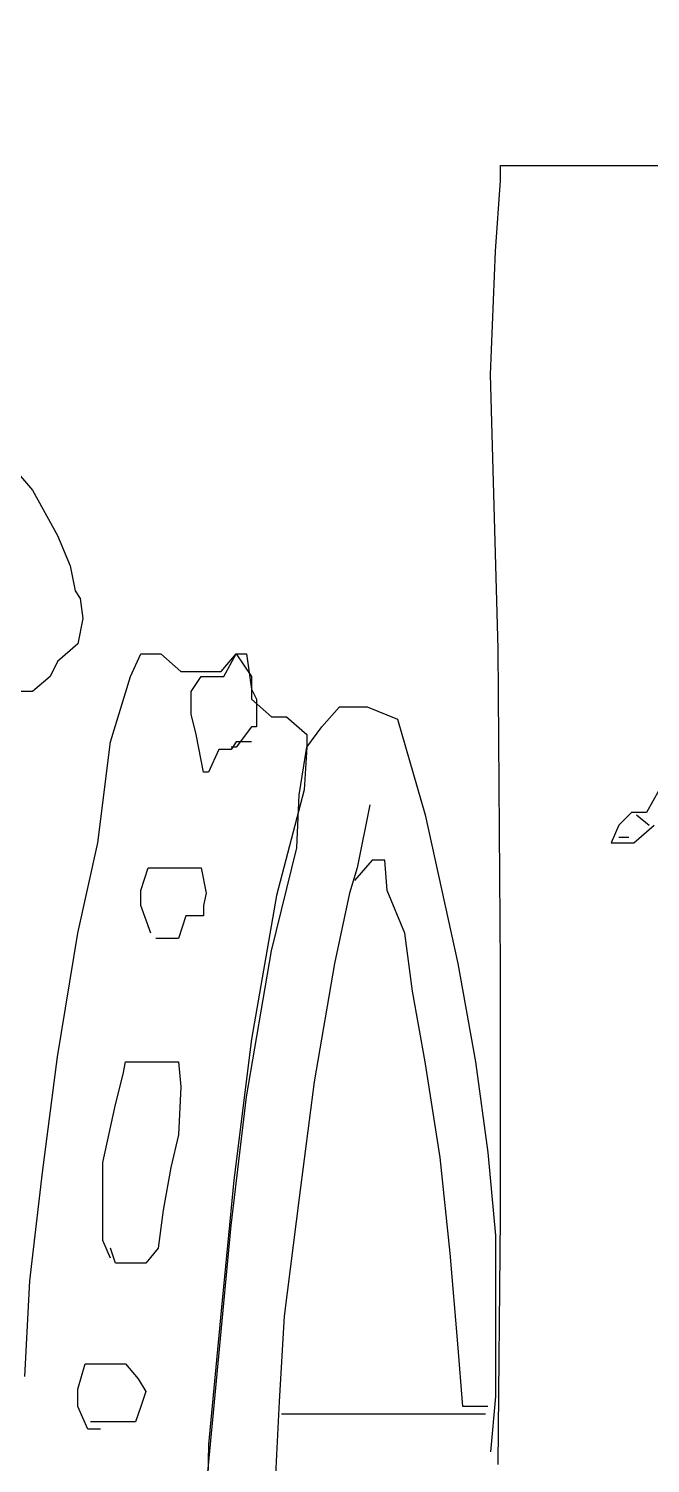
# Model space of a CAD drawing. Extents: x 731654 to 732244, y 4380181 to 4381208.
# Drawn here: x 731683.11 to 731685.58, y 4381042.99 to 4381048.68 of the extents above; entities that cross this region are included whole.
import ezdxf

# ---------------------------------------------------------------- set-up
doc = ezdxf.new("R2010")
doc.units = 0
doc.layers.get('0').update_dxf_attribs({"linetype": 'CONTINUOUS'})

msp = doc.modelspace()

# ---------------------------------------------------------------- linework, layer by layer
at = {"color": 0, "linetype": 'CONTINUOUS'}
for p, q in [((731684.99, 4381048.08), (731684.99, 4381048.14)), ((731684.99, 4381048.14), (731685.04, 4381048.14)), ((731684.99, 4381048.08), (731684.99, 4381048.14)), ((731684.99, 4381048.14), (731685.04, 4381048.14)), ((731685.04, 4381048.14), (731685.2, 4381048.14)), ((731685.04, 4381048.14), (731685.2, 4381048.14)), ((731685.2, 4381048.14), (731687.6, 4381048.14)), ((731685.2, 4381048.14), (731687.6, 4381048.14)), ((731684.97, 4381047.8), (731684.99, 4381048.08)), ((731684.97, 4381047.8), (731684.99, 4381048.08)), ((731684.95, 4381047.31), (731684.97, 4381047.8)), ((731684.95, 4381047.31), (731684.97, 4381047.8)), ((731684.98, 4381046.22), (731684.95, 4381047.31)), ((731684.98, 4381046.22), (731684.95, 4381047.31)), ((731683, 4381047), (731683.13, 4381046.85)), ((731683, 4381047), (731683.13, 4381046.85)), ((731683.13, 4381046.85), (731683.23, 4381046.67)), ((731683.13, 4381046.85), (731683.23, 4381046.67)), ((731683.23, 4381046.67), (731683.28, 4381046.55)), ((731683.23, 4381046.67), (731683.28, 4381046.55)), ((731683.28, 4381046.55), (731683.3, 4381046.45)), ((731683.28, 4381046.55), (731683.3, 4381046.45)), ((731683.3, 4381046.45), (731683.32, 4381046.42)), ((731683.3, 4381046.45), (731683.32, 4381046.42)), ((731683.32, 4381046.42), (731683.33, 4381046.34)), ((731683.32, 4381046.42), (731683.33, 4381046.34)), ((731683.33, 4381046.34), (731683.31, 4381046.24)), ((731683.33, 4381046.34), (731683.31, 4381046.24)), ((731683.31, 4381046.24), (731683.23, 4381046.17)), ((731683.31, 4381046.24), (731683.23, 4381046.17)), ((731684.99, 4381044.96), (731684.98, 4381046.22)), ((731684.99, 4381044.96), (731684.98, 4381046.22)), ((731683.23, 4381046.17), (731683.2, 4381046.11)), ((731683.23, 4381046.17), (731683.2, 4381046.11)), ((731683.52, 4381046.11), (731683.56, 4381046.2)), ((731683.52, 4381046.11), (731683.56, 4381046.2)), ((731683.56, 4381046.2), (731683.59, 4381046.2)), ((731683.56, 4381046.2), (731683.59, 4381046.2)), ((731683.59, 4381046.2), (731683.64, 4381046.2)), ((731683.59, 4381046.2), (731683.64, 4381046.2)), ((731683.64, 4381046.2), (731683.72, 4381046.13)), ((731683.64, 4381046.2), (731683.72, 4381046.13)), ((731683.88, 4381046.13), (731683.94, 4381046.2)), ((731683.88, 4381046.13), (731683.94, 4381046.2)), ((731683.89, 4381046.11), (731683.94, 4381046.2)), ((731683.89, 4381046.11), (731683.94, 4381046.2)), ((731683.94, 4381046.2), (731684, 4381046.11)), ((731683.94, 4381046.2), (731683.98, 4381046.2)), ((731683.94, 4381046.2), (731684, 4381046.11)), ((731683.94, 4381046.2), (731683.98, 4381046.2)), ((731683.98, 4381046.2), (731684, 4381046.06)), ((731683.98, 4381046.2), (731684, 4381046.06)), ((731683.2, 4381046.11), (731683.13, 4381046.05)), ((731683.2, 4381046.11), (731683.13, 4381046.05)), ((731683.44, 4381045.85), (731683.52, 4381046.11)), ((731683.44, 4381045.85), (731683.52, 4381046.11)), ((731683.72, 4381046.13), (731683.76, 4381046.13)), ((731683.72, 4381046.13), (731683.76, 4381046.13)), ((731683.76, 4381046.13), (731683.83, 4381046.13)), ((731683.76, 4381046.13), (731683.83, 4381046.13)), ((731683.76, 4381046.05), (731683.8, 4381046.11)), ((731683.76, 4381046.05), (731683.8, 4381046.11)), ((731683.8, 4381046.11), (731683.84, 4381046.11)), ((731683.8, 4381046.11), (731683.84, 4381046.11)), ((731683.83, 4381046.13), (731683.88, 4381046.13)), ((731683.83, 4381046.13), (731683.88, 4381046.13)), ((731683.84, 4381046.11), (731683.89, 4381046.11)), ((731683.84, 4381046.11), (731683.89, 4381046.11)), ((731684, 4381046.11), (731684, 4381046.02)), ((731684, 4381046.11), (731684, 4381046.02)), ((731683.13, 4381046.05), (731683.06, 4381046.05)), ((731683.13, 4381046.05), (731683.06, 4381046.05)), ((731683.76, 4381045.96), (731683.76, 4381046.05)), ((731683.76, 4381045.96), (731683.76, 4381046.05)), ((731684, 4381046.06), (731684.02, 4381046.02)), ((731684, 4381046.06), (731684.02, 4381046.02)), ((731684, 4381046.02), (731684.08, 4381045.95)), ((731684, 4381046.02), (731684.08, 4381045.95)), ((731684.02, 4381046.02), (731684.02, 4381045.96)), ((731684.02, 4381046.02), (731684.02, 4381045.96)), ((731684.28, 4381045.91), (731684.35, 4381045.99)), ((731684.28, 4381045.91), (731684.35, 4381045.99)), ((731684.35, 4381045.99), (731684.46, 4381045.99)), ((731684.35, 4381045.99), (731684.46, 4381045.99)), ((731684.46, 4381045.99), (731684.58, 4381045.94)), ((731684.46, 4381045.99), (731684.58, 4381045.94)), ((731683.78, 4381045.88), (731683.76, 4381045.96)), ((731683.78, 4381045.88), (731683.76, 4381045.96)), ((731684.02, 4381045.96), (731684.02, 4381045.91)), ((731684.02, 4381045.96), (731684.02, 4381045.91)), ((731684.08, 4381045.95), (731684.14, 4381045.95)), ((731684.08, 4381045.95), (731684.14, 4381045.95)), ((731684.14, 4381045.95), (731684.22, 4381045.88)), ((731684.14, 4381045.95), (731684.22, 4381045.88)), ((731684.58, 4381045.94), (731684.69, 4381045.56)), ((731684.58, 4381045.94), (731684.69, 4381045.56)), ((731683.81, 4381045.73), (731683.78, 4381045.88)), ((731683.81, 4381045.73), (731683.78, 4381045.88)), ((731684, 4381045.91), (731683.94, 4381045.83)), ((731684, 4381045.91), (731683.94, 4381045.83)), ((731684.02, 4381045.91), (731684, 4381045.91)), ((731684.02, 4381045.91), (731684, 4381045.91)), ((731684.22, 4381045.83), (731684.28, 4381045.91)), ((731684.22, 4381045.83), (731684.28, 4381045.91)), ((731684.22, 4381045.88), (731684.22, 4381045.83)), ((731684.22, 4381045.88), (731684.22, 4381045.83)), ((731683.39, 4381045.45), (731683.44, 4381045.85)), ((731683.39, 4381045.45), (731683.44, 4381045.85)), ((731683.87, 4381045.82), (731683.83, 4381045.73)), ((731683.87, 4381045.82), (731683.83, 4381045.73)), ((731683.92, 4381045.82), (731683.87, 4381045.82)), ((731683.92, 4381045.82), (731683.87, 4381045.82)), ((731683.94, 4381045.85), (731683.92, 4381045.82)), ((731683.94, 4381045.85), (731683.92, 4381045.82)), ((731683.94, 4381045.83), (731683.92, 4381045.83)), ((731683.94, 4381045.83), (731683.92, 4381045.83)), ((731684, 4381045.85), (731683.94, 4381045.85)), ((731684, 4381045.85), (731683.94, 4381045.85)), ((731684.19, 4381045.64), (731684.22, 4381045.83)), ((731684.19, 4381045.64), (731684.22, 4381045.83)), ((731684.22, 4381045.83), (731684.21, 4381045.66)), ((731684.22, 4381045.83), (731684.21, 4381045.66)), ((731683.83, 4381045.73), (731683.81, 4381045.73)), ((731683.83, 4381045.73), (731683.81, 4381045.73)), ((731684.21, 4381045.66), (731684.1, 4381045.24)), ((731684.21, 4381045.66), (731684.1, 4381045.24)), ((731684.18, 4381045.43), (731684.19, 4381045.64)), ((731684.18, 4381045.43), (731684.19, 4381045.64)), ((731685.62, 4381045.66), (731685.57, 4381045.57)), ((731685.62, 4381045.66), (731685.57, 4381045.57)), ((731684.47, 4381045.6), (731684.42, 4381045.35)), ((731684.47, 4381045.6), (731684.42, 4381045.35)), ((731684.69, 4381045.56), (731684.82, 4381044.97)), ((731684.69, 4381045.56), (731684.82, 4381044.97)), ((731685.51, 4381045.57), (731685.46, 4381045.52)), ((731685.51, 4381045.57), (731685.46, 4381045.52)), ((731685.57, 4381045.57), (731685.51, 4381045.57)), ((731685.57, 4381045.57), (731685.51, 4381045.57)), ((731685.53, 4381045.56), (731685.58, 4381045.52)), ((731685.53, 4381045.56), (731685.58, 4381045.52)), ((731685.46, 4381045.52), (731685.43, 4381045.45)), ((731685.46, 4381045.52), (731685.43, 4381045.45)), ((731685.5, 4381045.47), (731685.46, 4381045.47)), ((731685.5, 4381045.47), (731685.46, 4381045.47)), ((731685.52, 4381045.45), (731685.6, 4381045.52)), ((731685.52, 4381045.45), (731685.6, 4381045.52)), ((731683.31, 4381045.09), (731683.39, 4381045.45)), ((731683.31, 4381045.09), (731683.39, 4381045.45)), ((731684.08, 4381045.02), (731684.18, 4381045.43)), ((731684.08, 4381045.02), (731684.18, 4381045.43)), ((731685.43, 4381045.45), (731685.52, 4381045.45)), ((731685.43, 4381045.45), (731685.52, 4381045.45)), ((731684.48, 4381045.38), (731684.41, 4381045.3)), ((731684.48, 4381045.38), (731684.41, 4381045.3)), ((731684.53, 4381045.38), (731684.48, 4381045.38)), ((731684.53, 4381045.38), (731684.48, 4381045.38)), ((731684.54, 4381045.26), (731684.53, 4381045.38)), ((731684.54, 4381045.26), (731684.53, 4381045.38)), ((731683.56, 4381045.26), (731683.59, 4381045.35)), ((731683.56, 4381045.26), (731683.59, 4381045.35)), ((731683.59, 4381045.35), (731683.67, 4381045.35)), ((731683.59, 4381045.35), (731683.67, 4381045.35)), ((731683.67, 4381045.35), (731683.74, 4381045.35)), ((731683.67, 4381045.35), (731683.74, 4381045.35)), ((731683.74, 4381045.35), (731683.8, 4381045.35)), ((731683.74, 4381045.35), (731683.8, 4381045.35)), ((731683.8, 4381045.35), (731683.82, 4381045.25)), ((731683.8, 4381045.35), (731683.82, 4381045.25)), ((731684.42, 4381045.35), (731684.39, 4381045.25)), ((731684.42, 4381045.35), (731684.39, 4381045.25)), ((731683.56, 4381045.2), (731683.56, 4381045.26)), ((731683.56, 4381045.2), (731683.56, 4381045.26)), ((731683.82, 4381045.25), (731683.81, 4381045.2)), ((731683.82, 4381045.25), (731683.81, 4381045.2)), ((731684.1, 4381045.24), (731684, 4381044.67)), ((731684.1, 4381045.24), (731684, 4381044.67)), ((731684.39, 4381045.25), (731684.33, 4381044.97)), ((731684.39, 4381045.25), (731684.33, 4381044.97)), ((731684.61, 4381045.09), (731684.54, 4381045.26)), ((731684.61, 4381045.09), (731684.54, 4381045.26)), ((731683.6, 4381045.09), (731683.56, 4381045.2)), ((731683.6, 4381045.09), (731683.56, 4381045.2)), ((731683.81, 4381045.2), (731683.81, 4381045.16)), ((731683.81, 4381045.2), (731683.81, 4381045.16)), ((731683.74, 4381045.16), (731683.71, 4381045.07)), ((731683.74, 4381045.16), (731683.71, 4381045.07)), ((731683.8, 4381045.16), (731683.74, 4381045.16)), ((731683.8, 4381045.16), (731683.74, 4381045.16)), ((731683.81, 4381045.16), (731683.8, 4381045.16)), ((731683.81, 4381045.16), (731683.8, 4381045.16)), ((731683.23, 4381044.6), (731683.31, 4381045.09)), ((731683.23, 4381044.6), (731683.31, 4381045.09)), ((731683.65, 4381045.07), (731683.62, 4381045.07)), ((731683.65, 4381045.07), (731683.62, 4381045.07)), ((731683.71, 4381045.07), (731683.65, 4381045.07)), ((731683.71, 4381045.07), (731683.65, 4381045.07)), ((731684.64, 4381044.86), (731684.61, 4381045.09)), ((731684.64, 4381044.86), (731684.61, 4381045.09)), ((731683.98, 4381044.44), (731684.08, 4381045.02)), ((731683.98, 4381044.44), (731684.08, 4381045.02)), ((731684.33, 4381044.97), (731684.25, 4381044.5)), ((731684.33, 4381044.97), (731684.25, 4381044.5)), ((731684.82, 4381044.97), (731684.89, 4381044.58)), ((731684.82, 4381044.97), (731684.89, 4381044.58)), ((731684.99, 4381043.96), (731684.99, 4381044.96)), ((731684.99, 4381043.96), (731684.99, 4381044.96)), ((731684.69, 4381044.58), (731684.64, 4381044.86)), ((731684.69, 4381044.58), (731684.64, 4381044.86)), ((731684, 4381044.67), (731683.93, 4381044.11)), ((731684, 4381044.67), (731683.93, 4381044.11)), ((731683.17, 4381044.14), (731683.23, 4381044.6)), ((731683.17, 4381044.14), (731683.23, 4381044.6)), ((731683.49, 4381044.53), (731683.5, 4381044.58)), ((731683.49, 4381044.53), (731683.5, 4381044.58)), ((731683.5, 4381044.58), (731683.56, 4381044.58)), ((731683.5, 4381044.58), (731683.56, 4381044.58)), ((731683.56, 4381044.58), (731683.62, 4381044.58)), ((731683.56, 4381044.58), (731683.62, 4381044.58)), ((731683.62, 4381044.58), (731683.67, 4381044.58)), ((731683.62, 4381044.58), (731683.67, 4381044.58)), ((731683.67, 4381044.58), (731683.71, 4381044.58)), ((731683.67, 4381044.58), (731683.71, 4381044.58)), ((731683.71, 4381044.58), (731683.72, 4381044.48)), ((731683.71, 4381044.58), (731683.72, 4381044.48)), ((731684.75, 4381044.2), (731684.69, 4381044.58)), ((731684.75, 4381044.2), (731684.69, 4381044.58)), ((731684.89, 4381044.58), (731684.94, 4381044.22)), ((731684.89, 4381044.58), (731684.94, 4381044.22)), ((731683.46, 4381044.41), (731683.49, 4381044.53)), ((731683.46, 4381044.41), (731683.49, 4381044.53)), ((731684.25, 4381044.5), (731684.19, 4381044.04)), ((731684.25, 4381044.5), (731684.19, 4381044.04)), ((731683.72, 4381044.48), (731683.71, 4381044.29)), ((731683.72, 4381044.48), (731683.71, 4381044.29)), ((731683.41, 4381044.18), (731683.46, 4381044.41)), ((731683.41, 4381044.18), (731683.46, 4381044.41)), ((731683.92, 4381043.93), (731683.98, 4381044.44)), ((731683.92, 4381043.93), (731683.98, 4381044.44)), ((731683.71, 4381044.29), (731683.68, 4381044.16)), ((731683.71, 4381044.29), (731683.68, 4381044.16)), ((731684.94, 4381044.22), (731684.97, 4381043.89)), ((731684.94, 4381044.22), (731684.97, 4381043.89)), ((731683.41, 4381043.98), (731683.41, 4381044.18)), ((731683.41, 4381043.98), (731683.41, 4381044.18)), ((731683.68, 4381044.16), (731683.65, 4381043.99)), ((731683.68, 4381044.16), (731683.65, 4381043.99)), ((731684.79, 4381043.82), (731684.75, 4381044.2)), ((731684.79, 4381043.82), (731684.75, 4381044.2)), ((731683.12, 4381043.71), (731683.17, 4381044.14)), ((731683.12, 4381043.71), (731683.17, 4381044.14)), ((731683.93, 4381044.11), (731683.88, 4381043.59)), ((731683.93, 4381044.11), (731683.88, 4381043.59)), ((731683.65, 4381043.99), (731683.64, 4381043.92)), ((731683.65, 4381043.99), (731683.64, 4381043.92)), ((731684.19, 4381044.04), (731684.13, 4381043.57)), ((731684.19, 4381044.04), (731684.13, 4381043.57)), ((731683.41, 4381043.87), (731683.41, 4381043.98)), ((731683.41, 4381043.87), (731683.41, 4381043.98)), ((731683.87, 4381043.41), (731683.92, 4381043.93)), ((731683.87, 4381043.41), (731683.92, 4381043.93)), ((731684.98, 4381042.98), (731684.99, 4381043.96)), ((731684.98, 4381042.98), (731684.99, 4381043.96)), ((731683.64, 4381043.92), (731683.63, 4381043.84)), ((731683.64, 4381043.92), (731683.63, 4381043.84)), ((731684.97, 4381043.89), (731684.97, 4381043.5)), ((731684.97, 4381043.89), (731684.97, 4381043.5)), ((731683.44, 4381043.8), (731683.41, 4381043.87)), ((731683.44, 4381043.8), (731683.41, 4381043.87)), ((731683.46, 4381043.78), (731683.44, 4381043.84)), ((731683.46, 4381043.78), (731683.44, 4381043.84)), ((731683.63, 4381043.84), (731683.58, 4381043.78)), ((731683.63, 4381043.84), (731683.58, 4381043.78)), ((731684.82, 4381043.46), (731684.79, 4381043.82)), ((731684.82, 4381043.46), (731684.79, 4381043.82)), ((731683.49, 4381043.78), (731683.46, 4381043.78)), ((731683.49, 4381043.78), (731683.46, 4381043.78)), ((731683.54, 4381043.78), (731683.49, 4381043.78)), ((731683.54, 4381043.78), (731683.49, 4381043.78)), ((731683.58, 4381043.78), (731683.54, 4381043.78)), ((731683.58, 4381043.78), (731683.54, 4381043.78)), ((731683.1, 4381043.33), (731683.12, 4381043.71)), ((731683.1, 4381043.33), (731683.12, 4381043.71)), ((731683.88, 4381043.59), (731683.83, 4381043.06)), ((731683.88, 4381043.59), (731683.83, 4381043.06)), ((731684.13, 4381043.57), (731684.11, 4381043.23)), ((731684.13, 4381043.57), (731684.11, 4381043.23)), ((731684.97, 4381043.5), (731684.97, 4381043.25)), ((731684.97, 4381043.5), (731684.97, 4381043.25)), ((731684.84, 4381043.21), (731684.82, 4381043.46)), ((731684.84, 4381043.21), (731684.82, 4381043.46)), ((731683.31, 4381043.28), (731683.34, 4381043.38)), ((731683.31, 4381043.28), (731683.34, 4381043.38)), ((731683.34, 4381043.38), (731683.39, 4381043.38)), ((731683.34, 4381043.38), (731683.39, 4381043.38)), ((731683.39, 4381043.38), (731683.44, 4381043.38)), ((731683.39, 4381043.38), (731683.44, 4381043.38)), ((731683.44, 4381043.38), (731683.5, 4381043.38)), ((731683.44, 4381043.38), (731683.5, 4381043.38)), ((731683.5, 4381043.38), (731683.55, 4381043.32)), ((731683.5, 4381043.38), (731683.55, 4381043.32)), ((731683.82, 4381042.88), (731683.87, 4381043.41)), ((731683.82, 4381042.88), (731683.87, 4381043.41)), ((731683.55, 4381043.32), (731683.58, 4381043.27)), ((731683.55, 4381043.32), (731683.58, 4381043.27)), ((731683.31, 4381043.21), (731683.31, 4381043.28)), ((731683.31, 4381043.21), (731683.31, 4381043.28)), ((731683.58, 4381043.27), (731683.56, 4381043.21)), ((731683.58, 4381043.27), (731683.56, 4381043.21)), ((731684.97, 4381043.25), (731684.95, 4381043.03)), ((731684.97, 4381043.25), (731684.95, 4381043.03)), ((731683.35, 4381043.12), (731683.31, 4381043.21)), ((731683.35, 4381043.12), (731683.31, 4381043.21)), ((731683.56, 4381043.21), (731683.54, 4381043.15)), ((731683.56, 4381043.21), (731683.54, 4381043.15)), ((731684.11, 4381043.23), (731684.09, 4381042.83)), ((731684.11, 4381043.23), (731684.09, 4381042.83)), ((731684.9, 4381043.21), (731684.84, 4381043.21)), ((731684.9, 4381043.21), (731684.84, 4381043.21)), ((731684.94, 4381043.21), (731684.9, 4381043.21)), ((731684.94, 4381043.21), (731684.9, 4381043.21)), ((731683.41, 4381043.15), (731683.36, 4381043.15)), ((731683.41, 4381043.15), (731683.36, 4381043.15)), ((731683.44, 4381043.15), (731683.41, 4381043.15)), ((731683.44, 4381043.15), (731683.41, 4381043.15)), ((731683.5, 4381043.15), (731683.44, 4381043.15)), ((731683.5, 4381043.15), (731683.44, 4381043.15)), ((731683.54, 4381043.15), (731683.5, 4381043.15)), ((731683.54, 4381043.15), (731683.5, 4381043.15)), ((731684.51, 4381043.18), (731684.12, 4381043.18)), ((731684.51, 4381043.18), (731684.12, 4381043.18)), ((731684.93, 4381043.18), (731684.51, 4381043.18)), ((731684.93, 4381043.18), (731684.51, 4381043.18)), ((731683.4, 4381043.12), (731683.35, 4381043.12)), ((731683.4, 4381043.12), (731683.35, 4381043.12)), ((731683.83, 4381043.06), (731683.82, 4381042.58)), ((731683.83, 4381043.06), (731683.82, 4381042.58))]:
    msp.add_line(p, q, dxfattribs=at)

# ---------------------------------------------------------------- meshes
mesh = msp.add_polyface(dxfattribs=at)
corners = [(731962.5, 4380181), (731654.5, 4381207.5), (732244, 4380181), (732244, 4381207.5), (731654.5, 4380181)]
mesh.append_faces([[corners[k] for k in face] for face in [(0, 1, 4), (1, 0, 2, 3)]], dxfattribs={"vtx0": -1, "color": 0})
mesh = msp.add_polyface(dxfattribs=at)
corners = [(731945.58, 4381021), (731945.58, 4381201.5), (731664.5, 4381201.5), (731664.5, 4381021)]
mesh.append_faces([[corners[k] for k in face] for face in [(0, 1, 2, 3)]], dxfattribs={"color": 0})

doc.saveas('drawing.dxf')
